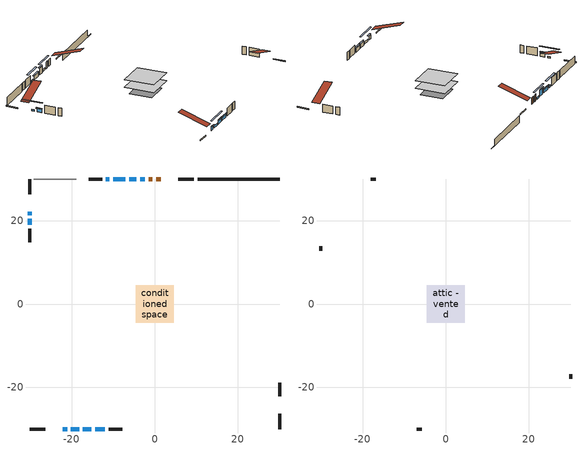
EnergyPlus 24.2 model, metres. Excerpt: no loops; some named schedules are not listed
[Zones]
conditioned space
 floor outside (Floor1 construction): -2.26,-2.26 -2.26,2.26 2.26,2.26 2.26,-2.26 z1.32
 floor adiabatic (AdiabaticFloorConstruction): -4.55,-4.55 -4.55,4.55 4.55,4.55 4.55,-4.55 z1.32
 floor foundation (Slab1 construction): -3.5,-3.5 -3.5,3.5 3.5,3.5 3.5,-3.5 z-0.84
 wall outside (RimJoist1 construction): 9.37,30.08 5.66,30.08 / -30.08,-30.08 -26.37,-30.08 / -30.08,30.08 -30.08,26.37 / 30.08,-30.08 30.08,-26.37 z1.32:1.62
 wall outside (AdiabaticWallConstruction 1): 1.47,30.08 0.32,30.08 / -0.61,30.08 -1.49,30.08 z1.32:3.35
 wall outside (AdiabaticWallConstruction): -22.17,-30.08 -21.11,-30.08 / -7.12,30.08 -10.02,30.08 / -30.08,20.46 -30.08,19.01 / -17.27,-30.08 -15.26,-30.08 / -14.33,-30.08 -11.99,-30.08 z1.32:2.46; -2.41,30.08 -3.54,30.08 z1.32:1.96; -30.08,22.18 -30.08,21.38 z1.32:1.83; -20.18,-30.08 -18.2,-30.08 z1.32:1.95; -4.46,30.08 -6.19,30.08 z1.32:3.35; -10.94,30.08 -11.76,30.08 z1.32:1.98
 wall outside (Wall1 construction): -12.69,30.08 -15.9,30.08 / -11.07,-30.08 -7.86,-30.08 / -30.08,18.08 -30.08,14.87 / 30.08,-22.17 30.08,-18.96 z1.32:3.76
 wall foundation (FoundationWall1 construction): 10.3,30.08,-0.84 10.3,30.08,1.32 27.8,30.08,1.32 27.8,30.08,-0.74 30.08,30.08,-0.74 30.08,30.08,-0.84
 wall adiabatic (Wall3 construction): -18.94,30.08 -29.15,30.08 z1.32:3.76
 window (WindowConstruction 5): -22.17,-30.08 -21.11,-30.08 z1.32:2.46
 window (WindowConstruction 7): -2.42,30.08 -3.53,30.08 z1.32:1.95
 window (WindowConstruction 8): -30.08,22.17 -30.08,21.39 z1.32:1.83
 window (WindowConstruction 9): -20.18,-30.08 -18.2,-30.08 z1.32:1.95
 window (WindowConstruction): -4.46,30.08 -6.19,30.08 z1.32:3.35
 window (WindowConstruction 1): -7.12,30.08 -10.02,30.08 z1.32:2.46
 window (WindowConstruction 2): -30.08,20.46 -30.08,19.01 z1.32:2.46
 window (WindowConstruction 3): -17.27,-30.08 -15.26,-30.08 z1.32:2.46
 window (WindowConstruction 4): -14.33,-30.08 -12,-30.08 z1.32:2.46
 window (WindowConstruction 6): -10.94,30.08 -11.76,30.08 z1.32:1.98
 door (Door): 1.47,30.08 0.32,30.08 z1.32:3.35
 door (Door 1): -0.61,30.08 -1.49,30.08 z1.32:3.35
 ceiling adiabatic (AdiabaticFloorConstruction): 4.55,-4.55 4.55,4.55 -4.55,4.55 -4.55,-4.55 z1.32
attic - vented
 floor to conditioned space (Floor2 construction Reversed): -4.55,-4.55 -4.55,4.55 4.55,4.55 4.55,-4.55 z3.76
 wall outside (Wall2 construction): -16.83,30.08 -18.01,30.08 / -6.93,-30.08 -5.74,-30.08 / -30.08,13.94 -30.08,12.75 / 30.08,-18.04 30.08,-16.85 z1.32:3.76
 roof outside (Roof1 construction): 2.4,30.08,3.76 2.4,21.21,6.71 4.73,21.21,6.71 4.73,30.08,3.76; -23.1,-30.08,3.76 -23.1,-21.21,6.71 -25.44,-21.21,6.71 -25.44,-30.08,3.76; -30.08,23.1,3.76 -21.21,23.1,6.71 -21.21,25.44,6.71 -30.08,25.44,3.76; 30.08,-23.1,3.76 21.21,-23.1,6.71 21.21,-25.44,6.71 30.08,-25.44,3.76
shading: -20.91,-30.08 -22.37,-30.08 -22.37,-30.49 -20.91,-30.49 z2.66; -6.17,30.08 0.22,30.08 0.22,30.49 -6.17,30.49 z4.59; -30.08,18.75 -30.08,24.81 -30.49,24.81 -30.49,18.75 z4.47; -15.56,-30.08 -22.82,-30.08 -22.82,-30.49 -15.56,-30.49 z4.59; -6.39,30.08 -4.26,30.08 -4.26,30.49 -6.39,30.49 z3.55; -10.22,30.08 -6.92,30.08 -6.92,30.49 -10.22,30.49 z2.66; -30.08,18.81 -30.08,20.66 -30.49,20.66 -30.49,18.81 z2.66; -15.06,-30.08 -17.47,-30.08 -17.47,-30.49 -15.06,-30.49 z2.66; -11.79,-30.08 -14.53,-30.08 -14.53,-30.49 -11.79,-30.49 z2.66; -14.4,30.08 -8.3,30.08 -8.3,30.49 -14.4,30.49 z4.62
[Building]
Building 1: Terrain=Suburbs
[Site:Location]
Montreal Intl AP_QC: Latitude {deg}=45.47; Longitude {deg}=-73.74; Time Zone {hr}=-5; Elevation {m}=36; Keep Site Location Information=Yes
[Site:GroundTemperature:Shallow]
2.07863, -0.316383, -0.508184, 0.628371, 5.19101, 9.73239, 13.6695, 16.1636, 16.3755, 14.347, 10.5102, 6.10817
[Site:WaterMainsTemperature]
Calculation Method=Schedule; Temperature Schedule=mains temperature schedule
[Material] Roughness=Rough; Thermal Absorptance=0.9
Name | Thickness {m} | Conductivity {W/m-K} | Density {kg/m3} | Specific Heat {J/kg-K} | Solar Absorptance | Visible Absorptance
asphalt or fiberglass shingles | 0.00635 | 0.162714 | 1121.4 | 1465.45 | 0.4 | 0.4
ceiling loosefill ins | 0.0846667 | 0.0480833 | 16.02 | 1046.75 | 0.7 | 0.7
ceiling stud and cavity | 0.1397 | 0.084762 | 65.682 | 1177.47 | 0.7 | 0.7
concrete 4.0 in. | 0.1016 | 1.803125 | 2242.8 | 837.4 | 0.7 | 0.7
concrete 8.0 in. | 0.2032 | 1.803125 | 2242.8 | 837.4 | 0.7 | 0.7
door material | 0.04445 | 0.0451087 | 512.64 | 1214.23 | 0.7 | 0.7
exterior vertical ins | 0.0210149 | 0.029427 | 32.04 | 1214.23 | 0.7 | 0.7
floor covering | 0.0127 | 0.0433444 | 54.468 | 1339.84 | 0.6 | 0.6
floor rigid ins; rim joist rigid ins | 0.051816 | 0.029427 | 32.04 | 1214.23 | 0.7 | 0.7
floor rigid ins 1; wall rigid ins | 0.512978 | 0.029427 | 32.04 | 1214.23 | 0.7 | 0.7
floor stud and cavity | 0.1397 | 0.0975625 | 92.3553 | 1139.71 | 0.7 | 0.7
floor stud and cavity 1 | 0.1397 | 1.75129 | 37.0049 | 1207.88 | 0.7 | 0.7
furniture material conditioned space 1 | 0.1524 | 0.115458 | 640.8 | 1214.23 | 0.6 | 0.6
gypsum board | 0.0127 | 0.160291 | 801 | 837.4 | 0.6 | 0.6
gypsum board 1 | 0.0127 | 0.160291 | 801 | 837.4 | 0.7 | 0.7
osb sheathing 0.5 in. | 0.0127 | 0.115458 | 512.64 | 1214.23 | 0.7 | 0.7
osb sheathing 0.5 in. 1 | 0.0127 | 0.115458 | 512.64 | 1214.23 | 0.4 | 0.4
osb sheathing 0.75 in. | 0.01905 | 0.115458 | 512.64 | 1214.23 | 0.7 | 0.7
osb sheathing 2.0 in. | 0.0508 | 0.115458 | 512.64 | 1214.23 | 0.7 | 0.7
rim joist stud and cavity | 0.0508 | 0.281244 | 125.044 | 1163.47 | 0.6 | 0.6
wall stud and cavity | 0.1397 | 0.0840449 | 139.0536 | 1170.24 | 0.7 | 0.7
wall stud and cavity 1 | 0.0889 | 6.1454 | 50.32683 | 1063.81 | 0.6 | 0.6
wall stud and cavity 2 | 0.1397 | 0.0765411 | 139.0536 | 1170.24 | 0.7 | 0.7
wall stud and cavity 3 | 0.0889 | 0.380278 | 52.3479 | 1209.89 | 0.7 | 0.7
wall stud and cavity 4 | 0.0889 | 0.391764 | 83.0341 | 1211.67 | 0.7 | 0.7
wood siding | 0.0254 | 0.102417 | 544.68 | 1172.36 | 0.4 | 0.4
wood siding 1 | 0.00254 | 0.102417 | 544.68 | 1172.36 | 0.4 | 0.4
wood siding 2; wood siding 3; wood siding 4 | 0.0254 | 0.102417 | 544.68 | 1172.36 | 0.7 | 0.7
[WindowMaterial:SimpleGlazingSystem]
Name | U-Factor {W/m2-K} | Solar Heat Gain Coefficient
WindowMaterial | 2.19795 | 0.39
WindowMaterial 1 | 2.22805 | 0.38
WindowMaterial 2 | 2.15537 | 0.4
WindowMaterial 3 | 2.12868 | 0.41
WindowMaterial 4 | 2.21499 | 0.4
WindowMaterial 5 | 2.515354 | 0.31
WindowMaterial 6 | 2.42564 | 0.33
WindowMaterial 7 | 2.58519 | 0.28
WindowMaterial 8 | 2.31322 | 0.36
[Construction]
AdiabaticFloorConstruction: floor stud and cavity 1, floor rigid ins 1, osb sheathing 0.75 in., floor covering
AdiabaticWallConstruction: wood siding 3, wall rigid ins, wall stud and cavity 3, gypsum board
AdiabaticWallConstruction 1: wood siding 4, wall rigid ins, wall stud and cavity 3, gypsum board
Door; Door 1: door material
Floor1 construction: floor stud and cavity, floor rigid ins, osb sheathing 0.75 in., floor covering
Floor2 construction Reversed: gypsum board, ceiling stud and cavity, ceiling loosefill ins
FoundationWall1 construction: concrete 8.0 in., gypsum board 1
furniture construction conditioned space 1: furniture material conditioned space 1
PartitionWallConstruction: gypsum board, wall stud and cavity 4, gypsum board
RimJoist1 construction: wood siding 2, rim joist rigid ins, osb sheathing 2.0 in., rim joist stud and cavity
Roof1 construction: asphalt or fiberglass shingles
Slab1 construction: concrete 4.0 in.
Wall1 construction: wood siding, osb sheathing 0.5 in., wall stud and cavity, gypsum board
Wall2 construction: wood siding 1, wall stud and cavity 1
Wall3 construction: osb sheathing 0.5 in. 1, wall stud and cavity 2, gypsum board
WindowConstruction: WindowMaterial
WindowConstruction 1; WindowConstruction 2: WindowMaterial 1
WindowConstruction 3: WindowMaterial 2
WindowConstruction 4: WindowMaterial 3
WindowConstruction 5: WindowMaterial 4
WindowConstruction 6: WindowMaterial 5
WindowConstruction 7: WindowMaterial 6
WindowConstruction 8: WindowMaterial 7
WindowConstruction 9: WindowMaterial 8
[Zone] Multiplier=1; Part of Total Floor Area=Yes
Name | Volume {m3}
attic - vented | 39.7095
conditioned space | 318.9
[Space]
Name | Zone | Volume {m3}
attic - vented 1 | attic - vented | 39.7095
conditioned space 1 | conditioned space | 318.9
[ZoneInfiltration:EffectiveLeakageArea]
infil attic - vented 1: Zone or Space=attic - vented 1; Schedule=Always On Discrete; Effective Air Leakage Area {cm2}=3312; Stack Coefficient=0.000374999; Wind Coefficient=1.30838e-05
[ZoneMixing]
whole house fan mix: Zone or Space=attic - vented; Schedule=Always On Continuous; Design Flow Rate Calculation Method=Flow/Zone; Design Flow Rate {m3/s}=0; Source Zone or Space=conditioned space
[SurfaceProperty:ExposedFoundationPerimeter]
Slab1: Exposed Perimeter Calculation Method=TotalExposedPerimeter; Total Exposed Perimeter {m}=19.775
[InternalMass] Zone or ZoneList=conditioned space; Space or SpaceList=conditioned space 1
Name | Construction | Surface Area {m2}
furniture mass conditioned space 1 | furniture construction conditioned space 1 | 60.8718
partition wall mass | PartitionWallConstruction | 152.179
[Lights]
interior lighting: Zone or ZoneList or Space or SpaceList=conditioned space 1; Schedule=interior lighting schedule; Design Level Calculation Method=LightingLevel; Lighting Level {W}=343.2; Return Air Fraction=0; Fraction Radiant=0.6; Fraction Visible=0.2; Fraction Replaceable=1
[People]
occupants: Zone or ZoneList or Space or SpaceList=conditioned space 1; Number of People Schedule=occupants schedule; Number of People Calculation Method=People; Number of People=3; Fraction Radiant=0.314171; Sensible Heat Fraction=0.56303; Activity Level Schedule=occupants activity schedule; Carbon Dioxide Generation Rate {m3/s-W}=0; Enable ASHRAE 55 Comfort Warnings=No; Mean Radiant Temperature Calculation Type=EnclosureAveraged
[ElectricEquipment] Zone or ZoneList or Space or SpaceList=conditioned space 1; Design Level Calculation Method=EquipmentLevel
Name | Schedule | Design Level {W} | Fraction Latent | Fraction Radiant | Fraction Lost
clothes dryer | clothes dryer schedule | 140.772 | 0.015 | 0.081 | 0.85
clothes washer | clothes washer schedule | 32.1985 | 0.03 | 0.162 | 0.7
cooking range | cooking range schedule | 208.969 | 0.08 | 0.432 | 0.2
dishwasher | dishwasher schedule | 66.8632 | 0.3 | 0.18 | 0.4
fridge | fridge schedule | 72.9452 | 0 | 0.6 | 0
mech vent bath fan 0 | mech vent bath fan 0 schedule | 50.2 | 0 | 0 | 1
mech vent house fan | mech vent house fan schedule | 0 | 0 | 0 | 1
mech vent house fan cfis | mech vent house fan cfis schedule | 0 | 0 | 0 | 0
mech vent range fan 0 | mech vent range fan 0 schedule | 57 | 0 | 0 | 1
misc plug loads | misc plug loads schedule | 494.7 | 0.045 | 0.513 | 0.1
whole house fan | Always On Discrete | 0 | 0 | 0 | 1
[OtherEquipment] Zone or ZoneList or Space or SpaceList=conditioned space 1; Design Level Calculation Method=EquipmentLevel
Name | Fuel Type | Schedule | Design Level {W} | Fraction Latent | Fraction Radiant | Fraction Lost
clothes dryer 1 | Electricity | clothes dryer schedule | 0 | 0.015 | 0.081 | 0.85
cooking range 1 | Electricity | cooking range schedule | 0 | 0.08 | 0.432 | 0.2
general water use latent | None | general water use schedule | 59.3978 | 1 | 0 | 0
general water use sensible | None | general water use schedule | -58.539 | 0 | 0.6 | 0
mech vent house fan latent load | None | Always On Discrete | 0 | 1 | 0 | 0
mech vent house fan sensible load | None | Always On Discrete | 0 | 0 | 0 | 0
water heater energy adjustment1 | Electricity | Always On Discrete | 0.01 | 0 | 0 | 1
[ZoneInfiltration:DesignFlowRate] Zone or ZoneList or Space or SpaceList=conditioned space 1; Schedule=Always On Discrete; Design Flow Rate Calculation Method=Flow/Zone; Design Flow Rate {m3/s}=0
infil flow; natural vent flow; whole house fan flow
[ZoneControl:Thermostat]
conditioned space Thermostat: Zone or ZoneList=conditioned space; Control Type Schedule=conditioned space Thermostat Schedule; Control 1=conditioned space temperature setpoint; Temperature Difference Between Cutout And Setpoint {deltaC}=0
[ZoneHVAC:Baseboard:Convective:Electric]
electric baseboard: Availability Schedule=Always On Discrete; Heating Design Capacity {W}=7654.43; Efficiency=1
[AirLoopHVAC:UnitarySystem]
unit heater unitary system: Control Type=Load; Controlling Zone or Thermostat Location=conditioned space; Dehumidification Control Type=None; Availability Schedule=Always On Discrete; Supply Fan=unit heater supply fan; Fan Placement=BlowThrough; Supply Air Fan Operating Mode Schedule=unit heater auto fan schedule; Heating Coil=unit heater htg coil; DX Heating Coil Sizing Ratio=1; Use DOAS DX Cooling Coil=No; Minimum Supply Air Temperature {C}=2; Latent Load Control=SensibleOnlyLoadControl; Cooling Supply Air Flow Rate Method=None; Heating Supply Air Flow Rate Method=SupplyAirFlowRate; Heating Supply Air Flow Rate {m3/s}=0.00141584; No Load Supply Air Flow Rate Method=SupplyAirFlowRate; No Load Supply Air Flow Rate {m3/s}=0; No Load Supply Air Flow Rate Control Set To Low Speed=Yes; Maximum Supply Air Temperature {C}=48.8889; Maximum Outdoor Dry-Bulb Temperature for Supplemental Heater Operation {C}=21; Ancillary On-Cycle Electric Power {W}=0; Ancillary Off-Cycle Electric Power {W}=0
[Fan:SystemModel]
unit heater supply fan: Availability Schedule=Always On Discrete; Design Maximum Air Flow Rate {m3/s}=0.00141584; Speed Control Method=Discrete; Electric Power Minimum Flow Rate Fraction=0.2; Design Pressure Rise {Pa}=500; Motor Efficiency=1; Motor In Air Stream Fraction=1; Design Electric Power Consumption {W}=Autosize; Design Power Sizing Method=PowerPerFlow; Electric Power Per Unit Flow Rate {W/(m3/s)}=28251.7; Electric Power Per Unit Flow Rate Per Unit Pressure {W/((m3/s)-Pa)}=1.66667; Fan Total Efficiency=0.7; Motor Loss Radiative Fraction=0; Number of Speeds=1; Speed Flow Fraction 1=1; Speed Electric Power Fraction 1=1
[Coil:Heating:Fuel]
unit heater htg coil: Availability Schedule=Always On Discrete; Fuel Type=OtherFuel1; Burner Efficiency=0.3; Nominal Capacity {W}=0.293071; On Cycle Parasitic Electric Load {W}=0; Off Cycle Parasitic Fuel Load {W}=0
[Zone equipment]
conditioned space: electric baseboard, unit heater unitary system
[Foundation:Kiva]
Foundation Kiva 1: Initial Indoor Air Temperature {C}=18; Wall Height Above Grade {m}=1.32; Wall Depth Below Slab {m}=0.2032; Custom Block Material Name 1=exterior vertical ins; Custom Block Depth 1 {m}=2.16; Custom Block X Position 1 {m}=0.2159; Custom Block Z Position 1 {m}=0
[Foundation:Kiva:Settings]
Soil Conductivity {W/m-K}=0.849921; Soil Density {kg/m3}=1842.3; Soil Specific Heat {J/kg-K}=418.7; Ground Solar Absorptivity=0.9; Ground Thermal Absorptivity=0.9; Ground Surface Roughness {m}=0.03; Far-Field Width {m}=40; Deep-Ground Boundary Condition=ZeroFlux; Deep-Ground Depth {m}=40; Minimum Cell Dimension {m}=0.2; Maximum Cell Growth Coefficient=3; Simulation Timestep=Timestep
[Exterior:Lights]
exterior lighting: Schedule=exterior lighting schedule; Design Level {W}=75.6
[EnergyManagementSystem:GlobalVariable]
infil_program_Qfan
infil_program_Qinf
natural_vent_program_Qnv
natural_vent_program_Qwhf
[EnergyManagementSystem:Sensor]
Name | Output:Variable or Output:Meter Index Key | Output:Variable or Output:Meter
airflow_gain | infil flow | Infiltration Sensible Heat Gain Energy
airflow_gain_1 | natural vent flow | Infiltration Sensible Heat Gain Energy
airflow_gain_2 | whole house fan flow | Infiltration Sensible Heat Gain Energy
airflow_loss | infil flow | Infiltration Sensible Heat Loss Energy
airflow_loss_1 | natural vent flow | Infiltration Sensible Heat Loss Energy
airflow_loss_2 | whole house fan flow | Infiltration Sensible Heat Loss Energy
clg_load_cond |  | Cooling:EnergyTransfer:Zone:CONDITIONED SPACE
clg_sp_s; clg_sp_s_1 | cooling setpoint | Schedule Value
clothes_dryer_exhaust_0_sch_s | clothes dryer exhaust 0 schedule | Schedule Value
conditioned_space_clg_unmet_s | conditioned space | Zone Cooling Setpoint Not Met Time
conditioned_space_htg_unmet_s | conditioned space | Zone Heating Setpoint Not Met Time
cool_season | cooling season schedule | Schedule Value
fridge_tin_s | conditioned space | Zone Mean Air Temperature
htg_load_cond |  | Heating:EnergyTransfer:Zone:CONDITIONED SPACE
htg_sp_s; htg_sp_s_1 | heating setpoint | Schedule Value
ig_ee_conv | clothes dryer | Electric Equipment Convective Heating Energy
ig_ee_conv_2 | cooking range | Electric Equipment Convective Heating Energy
ig_ee_conv_4 | fridge | Electric Equipment Convective Heating Energy
ig_ee_conv_5 | misc plug loads | Electric Equipment Convective Heating Energy
ig_ee_conv_6 | whole house fan | Electric Equipment Convective Heating Energy
ig_ee_rad | clothes dryer | Electric Equipment Radiant Heating Energy
ig_ee_rad_2 | cooking range | Electric Equipment Radiant Heating Energy
ig_ee_rad_4 | fridge | Electric Equipment Radiant Heating Energy
ig_ee_rad_5 | misc plug loads | Electric Equipment Radiant Heating Energy
ig_ee_rad_6 | whole house fan | Electric Equipment Radiant Heating Energy
ig_lgt_conv | interior lighting | Lights Convective Heating Energy
ig_lgt_rad | interior lighting | Lights Radiant Heating Energy
ig_lgt_vis | interior lighting | Lights Visible Radiation Heating Energy
ig_oe_conv | clothes dryer 1 | Other Equipment Convective Heating Energy
ig_oe_conv_1 | cooking range 1 | Other Equipment Convective Heating Energy
ig_oe_conv_2 | general water use latent | Other Equipment Convective Heating Energy
ig_oe_conv_3 | general water use sensible | Other Equipment Convective Heating Energy
ig_oe_conv_4 | water heater energy adjustment1 | Other Equipment Convective Heating Energy
ig_oe_rad | clothes dryer 1 | Other Equipment Radiant Heating Energy
ig_oe_rad_1 | cooking range 1 | Other Equipment Radiant Heating Energy
ig_oe_rad_2 | general water use latent | Other Equipment Radiant Heating Energy
ig_oe_rad_3 | general water use sensible | Other Equipment Radiant Heating Energy
ig_oe_rad_4 | water heater energy adjustment1 | Other Equipment Radiant Heating Energy
ig_ppl_conv | occupants | People Convective Heating Energy
ig_ppl_rad | occupants | People Radiant Heating Energy
im_conv | furniture mass conditioned space 1 | Surface Inside Face Convection Heat Gain Energy
im_conv_1 | partition wall mass | Surface Inside Face Convection Heat Gain Energy
im_ig | furniture mass conditioned space 1 | Surface Inside Face Internal Gains Radiation Heat Gain Energy
im_ig_1 | partition wall mass | Surface Inside Face Internal Gains Radiation Heat Gain Energy
im_lgt | furniture mass conditioned space 1 | Surface Inside Face Lights Radiation Heat Gain Energy
im_lgt_1 | partition wall mass | Surface Inside Face Lights Radiation Heat Gain Energy
im_sol | furniture mass conditioned space 1 | Surface Inside Face Solar Radiation Heat Gain Energy
im_sol_1 | partition wall mass | Surface Inside Face Solar Radiation Heat Gain Energy
im_surf | furniture mass conditioned space 1 | Surface Inside Face Net Surface Thermal Radiation Heat Gain Energy
im_surf_1 | partition wall mass | Surface Inside Face Net Surface Thermal Radiation Heat Gain Energy
mech_vent_bath_fan_0_sch_s | mech vent bath fan 0 schedule | Schedule Value
mech_vent_range_fan_0_sch_s | mech vent range fan 0 schedule | Schedule Value
mv_conv | mech vent bath fan 0 | Electric Equipment Convective Heating Energy
mv_conv_1 | mech vent house fan | Electric Equipment Convective Heating Energy
mv_conv_2 | mech vent house fan cfis | Electric Equipment Convective Heating Energy
mv_conv_3 | mech vent range fan 0 | Electric Equipment Convective Heating Energy
mv_conv_4 | mech vent house fan latent load | Other Equipment Convective Heating Energy
mv_conv_5 | mech vent house fan sensible load | Other Equipment Convective Heating Energy
mv_rad | mech vent bath fan 0 | Electric Equipment Radiant Heating Energy
mv_rad_1 | mech vent house fan | Electric Equipment Radiant Heating Energy
mv_rad_2 | mech vent house fan cfis | Electric Equipment Radiant Heating Energy
mv_rad_3 | mech vent range fan 0 | Electric Equipment Radiant Heating Energy
mv_rad_4 | mech vent house fan latent load | Other Equipment Radiant Heating Energy
mv_rad_5 | mech vent house fan sensible load | Other Equipment Radiant Heating Energy
natural_vent_s | natural vent schedule | Schedule Value
out_pb_s |  | Site Outdoor Air Barometric Pressure
out_wt_s |  | Site Outdoor Air Humidity Ratio
site_vw_s |  | Site Wind Speed
ss_back_out | Window1 | Surface Window Shortwave from Zone Back Out Window Heat Transfer Rate
ss_back_out_1 | Window10 | Surface Window Shortwave from Zone Back Out Window Heat Transfer Rate
ss_back_out_2 | Window11 | Surface Window Shortwave from Zone Back Out Window Heat Transfer Rate
ss_back_out_3 | Window12 | Surface Window Shortwave from Zone Back Out Window Heat Transfer Rate
ss_back_out_4 | Window3 | Surface Window Shortwave from Zone Back Out Window Heat Transfer Rate
ss_back_out_5 | Window4 | Surface Window Shortwave from Zone Back Out Window Heat Transfer Rate
ss_back_out_6 | Window6 | Surface Window Shortwave from Zone Back Out Window Heat Transfer Rate
ss_back_out_7 | Window7 | Surface Window Shortwave from Zone Back Out Window Heat Transfer Rate
ss_back_out_8 | Window8 | Surface Window Shortwave from Zone Back Out Window Heat Transfer Rate
ss_back_out_9 | Window9 | Surface Window Shortwave from Zone Back Out Window Heat Transfer Rate
ss_conv | Door1 | Surface Inside Face Convection Heat Gain Energy
ss_conv_1 | Door2 | Surface Inside Face Convection Heat Gain Energy
ss_conv_10 | Window8 | Surface Inside Face Convection Heat Gain Energy
ss_conv_11 | Window9 | Surface Inside Face Convection Heat Gain Energy
ss_conv_2 | Window1 | Surface Inside Face Convection Heat Gain Energy
ss_conv_3 | Window10 | Surface Inside Face Convection Heat Gain Energy
ss_conv_4 | Window11 | Surface Inside Face Convection Heat Gain Energy
ss_conv_5 | Window12 | Surface Inside Face Convection Heat Gain Energy
ss_conv_6 | Window3 | Surface Inside Face Convection Heat Gain Energy
ss_conv_7 | Window4 | Surface Inside Face Convection Heat Gain Energy
ss_conv_8 | Window6 | Surface Inside Face Convection Heat Gain Energy
ss_conv_9 | Window7 | Surface Inside Face Convection Heat Gain Energy
ss_ig | Door1 | Surface Inside Face Internal Gains Radiation Heat Gain Energy
ss_ig_1 | Door2 | Surface Inside Face Internal Gains Radiation Heat Gain Energy
ss_ig_10 | Window8 | Surface Inside Face Internal Gains Radiation Heat Gain Energy
ss_ig_11 | Window9 | Surface Inside Face Internal Gains Radiation Heat Gain Energy
ss_ig_2 | Window1 | Surface Inside Face Internal Gains Radiation Heat Gain Energy
ss_ig_3 | Window10 | Surface Inside Face Internal Gains Radiation Heat Gain Energy
ss_ig_4 | Window11 | Surface Inside Face Internal Gains Radiation Heat Gain Energy
ss_ig_5 | Window12 | Surface Inside Face Internal Gains Radiation Heat Gain Energy
ss_ig_6 | Window3 | Surface Inside Face Internal Gains Radiation Heat Gain Energy
ss_ig_7 | Window4 | Surface Inside Face Internal Gains Radiation Heat Gain Energy
ss_ig_8 | Window6 | Surface Inside Face Internal Gains Radiation Heat Gain Energy
ss_ig_9 | Window7 | Surface Inside Face Internal Gains Radiation Heat Gain Energy
ss_lgt | Door1 | Surface Inside Face Lights Radiation Heat Gain Energy
ss_lgt_1 | Door2 | Surface Inside Face Lights Radiation Heat Gain Energy
ss_sol | Door1 | Surface Inside Face Solar Radiation Heat Gain Energy
ss_sol_1 | Door2 | Surface Inside Face Solar Radiation Heat Gain Energy
ss_surf | Door1 | Surface Inside Face Net Surface Thermal Radiation Heat Gain Energy
ss_surf_1 | Door2 | Surface Inside Face Net Surface Thermal Radiation Heat Gain Energy
ss_surf_10 | Window8 | Surface Inside Face Net Surface Thermal Radiation Heat Gain Energy
ss_surf_11 | Window9 | Surface Inside Face Net Surface Thermal Radiation Heat Gain Energy
ss_surf_2 | Window1 | Surface Inside Face Net Surface Thermal Radiation Heat Gain Energy
ss_surf_3 | Window10 | Surface Inside Face Net Surface Thermal Radiation Heat Gain Energy
ss_surf_4 | Window11 | Surface Inside Face Net Surface Thermal Radiation Heat Gain Energy
ss_surf_5 | Window12 | Surface Inside Face Net Surface Thermal Radiation Heat Gain Energy
ss_surf_6 | Window3 | Surface Inside Face Net Surface Thermal Radiation Heat Gain Energy
ss_surf_7 | Window4 | Surface Inside Face Net Surface Thermal Radiation Heat Gain Energy
ss_surf_8 | Window6 | Surface Inside Face Net Surface Thermal Radiation Heat Gain Energy
ss_surf_9 | Window7 | Surface Inside Face Net Surface Thermal Radiation Heat Gain Energy
ss_trans_in | Window1 | Surface Window Transmitted Solar Radiation Rate
ss_trans_in_1 | Window10 | Surface Window Transmitted Solar Radiation Rate
ss_trans_in_2 | Window11 | Surface Window Transmitted Solar Radiation Rate
ss_trans_in_3 | Window12 | Surface Window Transmitted Solar Radiation Rate
ss_trans_in_4 | Window3 | Surface Window Transmitted Solar Radiation Rate
ss_trans_in_5 | Window4 | Surface Window Transmitted Solar Radiation Rate
ss_trans_in_6 | Window6 | Surface Window Transmitted Solar Radiation Rate
ss_trans_in_7 | Window7 | Surface Window Transmitted Solar Radiation Rate
ss_trans_in_8 | Window8 | Surface Window Transmitted Solar Radiation Rate
ss_trans_in_9 | Window9 | Surface Window Transmitted Solar Radiation Rate
ss_trans_out | Window1 | Surface Inside Face Initial Transmitted Diffuse Transmitted Out Window Solar Radiation Rate
ss_trans_out_1 | Window10 | Surface Inside Face Initial Transmitted Diffuse Transmitted Out Window Solar Radiation Rate
ss_trans_out_2 | Window11 | Surface Inside Face Initial Transmitted Diffuse Transmitted Out Window Solar Radiation Rate
ss_trans_out_3 | Window12 | Surface Inside Face Initial Transmitted Diffuse Transmitted Out Window Solar Radiation Rate
